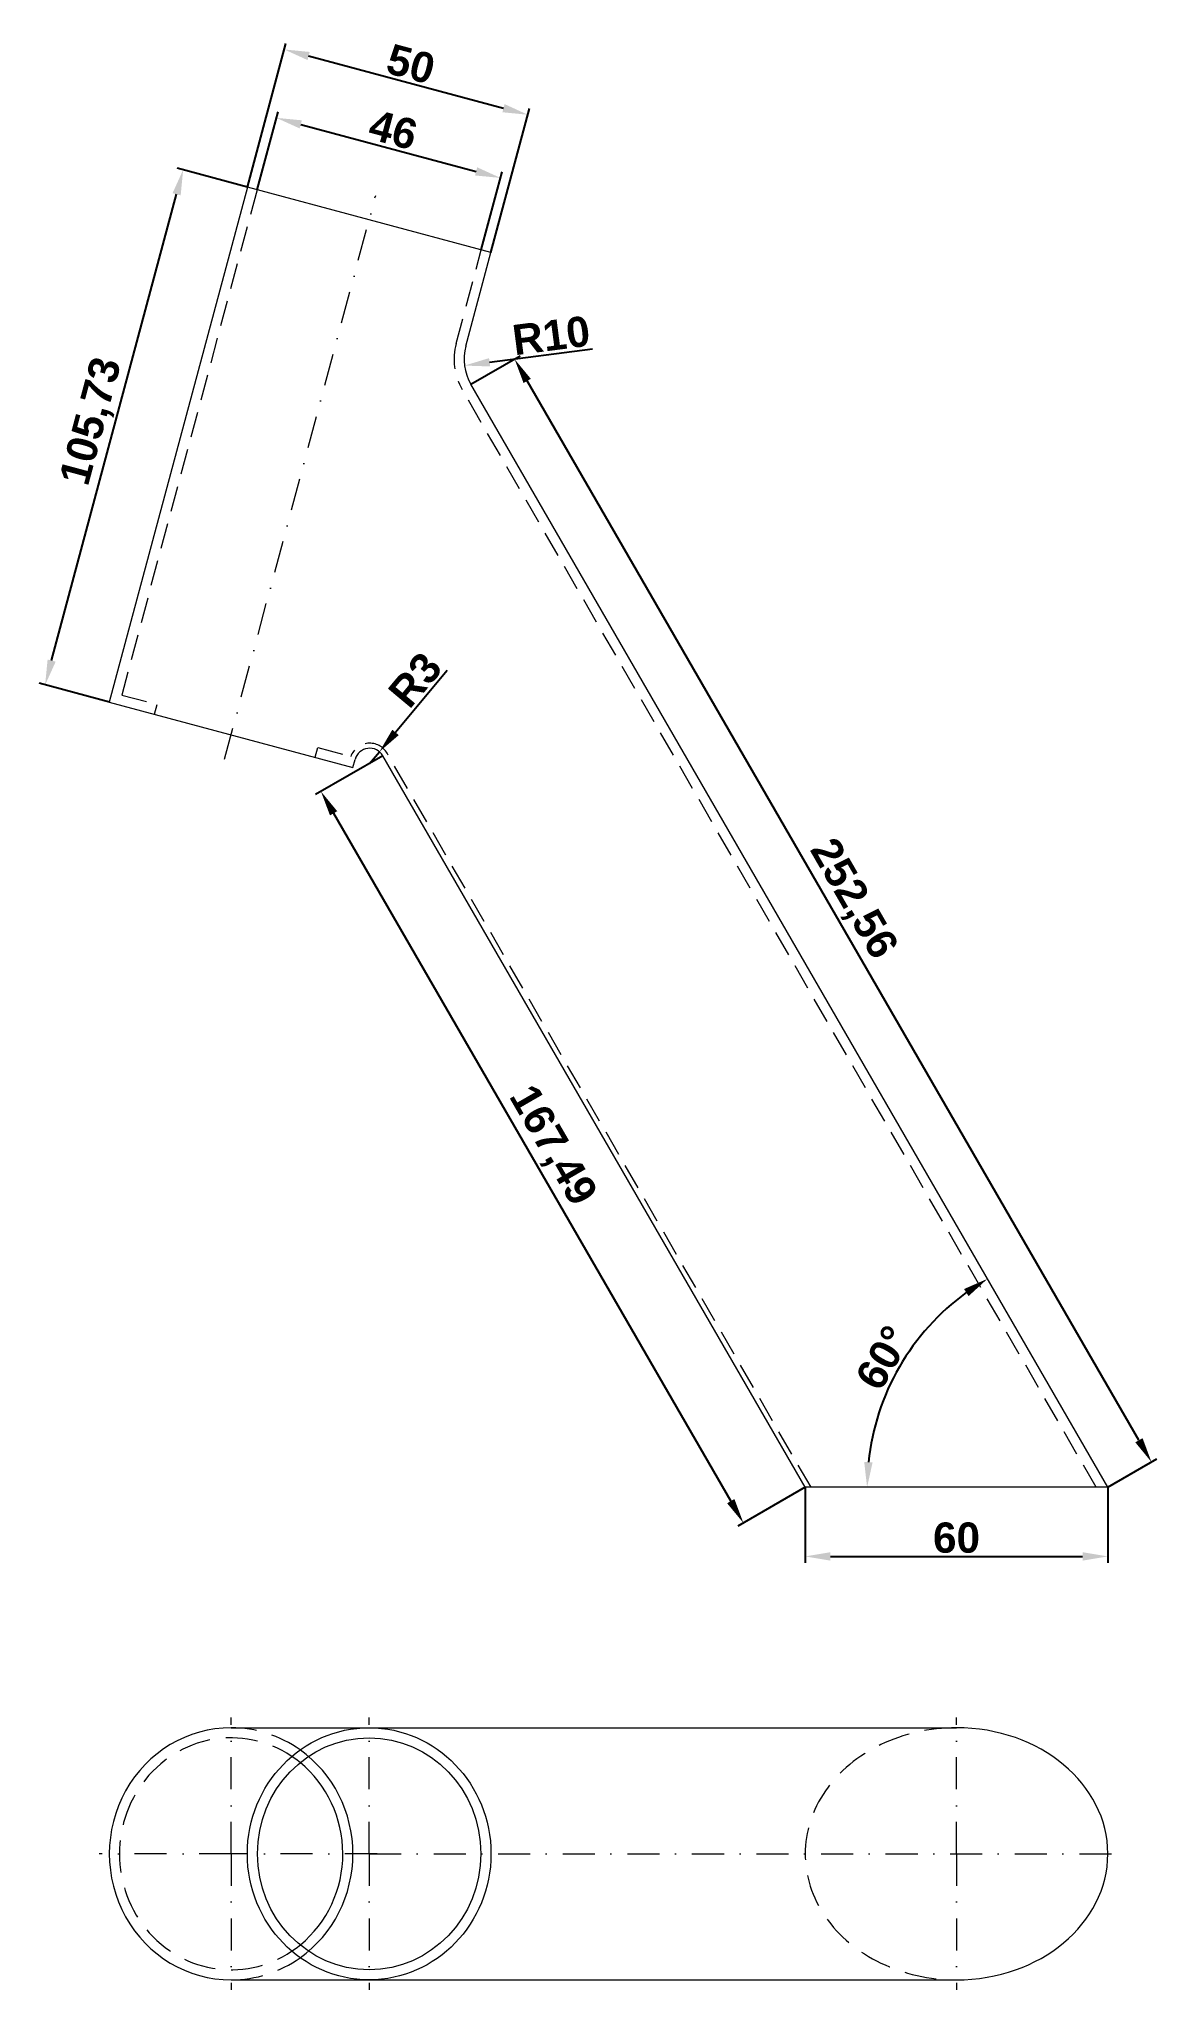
# Model space of a CAD drawing. Header units: millimetres. Extents: x 46 to 268, y 32 to 419.
import ezdxf

# ---------------------------------------------------------------- set-up
doc = ezdxf.new("R2010")
doc.units = ezdxf.units.MM
doc.linetypes.add('TRAZO_Y_PUNTO', pattern=[25.4, 12.7, -6.35, 0, -6.35])
doc.linetypes.add('TRAZOS', pattern=[19.05, 12.7, -6.35])
for name, color, linetype, lineweight in [('01_Contornos', 7, 'Continuous', 20), ('02_Ocultas', 4, 'TRAZOS', 20), ('03_Ejes', 1, 'TRAZO_Y_PUNTO', 18), ('04_Cotas', 3, 'Continuous', 18)]:
    doc.layers.add(name, color=color, linetype=linetype, lineweight=lineweight)
doc.styles.add('EstiloCota', font='arialbd.ttf', dxfattribs={"height": 6})
doc.dimstyles.new('CotasUNE', dxfattribs={"dimtxt": 10, "dimasz": 5, "dimexe": 1.25, "dimexo": 0, "dimtad": 1, "dimtxsty": 'EstiloCota', "dimcen": 2.5, "dimclrd": 256, "dimclrt": 256, "dimadec": 0, "dimazin": 0, "dimtfac": 1, "dimtmove": 0, "dimatfit": 3, "dimfxl": 1, "dimarcsym": 0})

# ---------------------------------------------------------------- blocks, each defined once
blk = doc.blocks.new('*D39')
at = {"layer": '04_Cotas', "color": 0, "lineweight": -2, "transparency": 16777216}
for p, q in [((198.28, 131.82), (198.28, 116.87)), ((258.28, 131.82), (258.28, 116.87))]:
    blk.add_line(p, q, dxfattribs=at)
at = {"layer": '04_Cotas', "lineweight": -2, "transparency": 16777216}
blk.add_line((203.28, 118.12), (253.28, 118.12), dxfattribs=at)
at = {"layer": '04_Cotas', "transparency": 16777216}
for points in [[(203.28, 118.95), (203.28, 117.29), (198.28, 118.12)], [(253.28, 118.95), (253.28, 117.29), (258.28, 118.12)]]:
    blk.add_solid(points, dxfattribs=at)
at = {"layer": 'Defpoints', "color": 0}
for p in [(198.28, 131.82), (258.28, 131.82), (258.28, 118.12)]:
    blk.add_point(p, dxfattribs=at)
at = {"layer": '04_Cotas', "transparency": 16777216, "insert": (228.28, 121.81), "char_height": 6, "attachment_point": 5, "style": 'EstiloCota'}
blk.add_mtext('60', dxfattribs=at)
blk = doc.blocks.new('*D40')
at = {"layer": '04_Cotas', "color": 0, "lineweight": -2, "transparency": 16777216}
for p, q in [((132, 350.54), (141.74, 356.17)), ((258.28, 131.82), (268.02, 137.45))]:
    blk.add_line(p, q, dxfattribs=at)
at = {"layer": '04_Cotas', "lineweight": -2, "transparency": 16777216}
blk.add_line((264.44, 141.15), (143.16, 351.21), dxfattribs=at)
at = {"layer": '04_Cotas', "transparency": 16777216}
for points in [[(143.88, 351.63), (142.44, 350.8), (140.66, 355.54)], [(265.16, 141.57), (263.72, 140.74), (266.94, 136.82)]]:
    blk.add_solid(points, dxfattribs=at)
at = {"layer": 'Defpoints', "color": 0}
for p in [(140.66, 355.54), (132, 350.54), (258.28, 131.82)]:
    blk.add_point(p, dxfattribs=at)
at = {"layer": '04_Cotas', "transparency": 16777216, "insert": (207.53, 248.34), "char_height": 6, "attachment_point": 5, "rotation": 300, "style": 'EstiloCota'}
blk.add_mtext('252,56', dxfattribs=at)
blk = doc.blocks.new('*D41')
at = {"layer": '04_Cotas', "lineweight": -2, "transparency": 16777216}
blk.add_line((156.13, 357.54), (135.7, 354.9), dxfattribs=at)
at = {"layer": '04_Cotas', "transparency": 16777216}
blk.add_solid([(135.6, 355.73), (135.81, 354.08), (130.74, 354.26)], dxfattribs=at)
at = {"layer": 'Defpoints', "color": 0}
for p in [(130.74, 354.26), (140.66, 355.54)]:
    blk.add_point(p, dxfattribs=at)
at = {"layer": '04_Cotas', "transparency": 16777216, "insert": (147.92, 360.2), "char_height": 6, "attachment_point": 5, "rotation": 7.369, "style": 'EstiloCota'}
blk.add_mtext('R10', dxfattribs=at)
blk = doc.blocks.new('*D42')
at = {"layer": '04_Cotas', "color": 0, "lineweight": -2, "transparency": 16777216}
for p, q in [((87.68, 389.65), (73.74, 393.38)), ((60.32, 287.52), (46.38, 291.25))]:
    blk.add_line(p, q, dxfattribs=at)
at = {"layer": '04_Cotas', "lineweight": -2, "transparency": 16777216}
blk.add_line((48.88, 295.76), (73.66, 388.23), dxfattribs=at)
at = {"layer": '04_Cotas', "transparency": 16777216}
for points in [[(72.85, 388.44), (74.46, 388.01), (74.95, 393.06)], [(48.08, 295.97), (49.68, 295.54), (47.59, 290.93)]]:
    blk.add_solid(points, dxfattribs=at)
at = {"layer": 'Defpoints', "color": 0}
for p in [(74.95, 393.06), (87.68, 389.65), (60.32, 287.52)]:
    blk.add_point(p, dxfattribs=at)
at = {"layer": '04_Cotas', "transparency": 16777216, "insert": (57.11, 343.11), "char_height": 6, "attachment_point": 5, "rotation": 75, "style": 'EstiloCota'}
blk.add_mtext('105,73', dxfattribs=at)
blk = doc.blocks.new('*D43')
at = {"layer": '04_Cotas', "lineweight": -2, "transparency": 16777216}
for p, q in [((127.32, 293.79), (117.06, 281.52)), ((111.93, 275.38), (113.86, 277.68))]:
    blk.add_line(p, q, dxfattribs=at)
at = {"layer": '04_Cotas', "transparency": 16777216}
blk.add_solid([(116.42, 282.05), (117.7, 280.98), (113.86, 277.68)], dxfattribs=at)
at = {"layer": 'Defpoints', "color": 0}
for p in [(111.93, 275.38), (113.86, 277.68)]:
    blk.add_point(p, dxfattribs=at)
at = {"layer": '04_Cotas', "transparency": 16777216, "insert": (120.96, 291.93), "char_height": 6, "attachment_point": 5, "rotation": 50.1164, "style": 'EstiloCota'}
blk.add_mtext('R3', dxfattribs=at)
blk = doc.blocks.new('*D44')
at = {"layer": '04_Cotas', "color": 0, "lineweight": -2, "transparency": 16777216}
for p, q in [((114.53, 276.88), (101.2, 269.18)), ((198.28, 131.82), (184.94, 124.12))]:
    blk.add_line(p, q, dxfattribs=at)
at = {"layer": '04_Cotas', "lineweight": -2, "transparency": 16777216}
blk.add_line((104.78, 265.47), (183.53, 129.08), dxfattribs=at)
at = {"layer": '04_Cotas', "transparency": 16777216}
for points in [[(105.5, 265.89), (104.06, 265.06), (102.28, 269.8)], [(184.25, 129.5), (182.8, 128.66), (186.03, 124.75)]]:
    blk.add_solid(points, dxfattribs=at)
at = {"layer": 'Defpoints', "color": 0}
for p in [(114.53, 276.88), (198.28, 131.82), (186.03, 124.75)]:
    blk.add_point(p, dxfattribs=at)
at = {"layer": '04_Cotas', "transparency": 16777216, "insert": (147.88, 199.43), "char_height": 6, "attachment_point": 5, "rotation": 300, "style": 'EstiloCota'}
blk.add_mtext('167,49', dxfattribs=at)
blk = doc.blocks.new('*D45')
at = {"layer": '04_Cotas', "color": 0, "lineweight": -2, "transparency": 16777216}
for p, q in [((87.68, 389.65), (95.32, 418.15)), ((135.98, 376.7), (143.62, 405.21))]:
    blk.add_line(p, q, dxfattribs=at)
at = {"layer": '04_Cotas', "lineweight": -2, "transparency": 16777216}
blk.add_line((99.83, 415.65), (138.46, 405.29), dxfattribs=at)
at = {"layer": '04_Cotas', "transparency": 16777216}
for points in [[(100.04, 416.45), (99.61, 414.84), (95, 416.94)], [(138.68, 406.1), (138.25, 404.49), (143.29, 404)]]:
    blk.add_solid(points, dxfattribs=at)
at = {"layer": 'Defpoints', "color": 0}
for p in [(143.29, 404), (87.68, 389.65), (135.98, 376.7)]:
    blk.add_point(p, dxfattribs=at)
at = {"layer": '04_Cotas', "transparency": 16777216, "insert": (120.1, 414.03), "char_height": 6, "attachment_point": 5, "rotation": 345, "style": 'EstiloCota'}
blk.add_mtext('50', dxfattribs=at)
blk = doc.blocks.new('*D46')
at = {"layer": '04_Cotas', "color": 0, "lineweight": -2, "transparency": 16777216}
for p, q in [((89.61, 389.13), (93.76, 404.59)), ((134.05, 377.22), (138.19, 392.68))]:
    blk.add_line(p, q, dxfattribs=at)
at = {"layer": '04_Cotas', "lineweight": -2, "transparency": 16777216}
blk.add_line((98.26, 402.09), (133.04, 392.77), dxfattribs=at)
at = {"layer": '04_Cotas', "transparency": 16777216}
for points in [[(98.48, 402.89), (98.05, 401.28), (93.43, 403.38)], [(133.25, 393.57), (132.82, 391.96), (137.87, 391.47)]]:
    blk.add_solid(points, dxfattribs=at)
at = {"layer": 'Defpoints', "color": 0}
for p in [(137.87, 391.47), (89.61, 389.13), (134.05, 377.22)]:
    blk.add_point(p, dxfattribs=at)
at = {"layer": '04_Cotas', "transparency": 16777216, "insert": (116.6, 400.99), "char_height": 6, "attachment_point": 5, "rotation": 345, "style": 'EstiloCota'}
blk.add_mtext('46', dxfattribs=at)
blk = doc.blocks.new('*D47')
at = {"layer": '04_Cotas', "lineweight": -2, "transparency": 16777216}
blk.add_arc((258.28, 131.82), 47.73, 126.0046, 173.9954, dxfattribs=at)
at = {"layer": '04_Cotas', "transparency": 16777216}
for points in [[(229.77, 171.14), (230.67, 169.74), (234.41, 173.16)], [(211.64, 136.77), (209.98, 136.86), (210.55, 131.82)]]:
    blk.add_solid(points, dxfattribs=at)
at = {"layer": 'Defpoints', "color": 0}
for p in [(132, 350.54), (221.71, 162.5), (198.28, 131.82), (258.28, 131.82), (258.28, 131.82)]:
    blk.add_point(p, dxfattribs=at)
at = {"layer": '04_Cotas', "transparency": 16777216, "insert": (213.75, 157.53), "char_height": 6, "attachment_point": 5, "rotation": 60, "style": 'EstiloCota'}
blk.add_mtext('60°', dxfattribs=at)

msp = doc.modelspace()

# ---------------------------------------------------------------- linework, layer by layer
at = {"layer": '01_Contornos'}
for p, q in [((87.682, 389.646), (60.317, 287.516)), ((135.979, 376.705), (87.682, 389.646)), ((131.002, 358.131), (135.979, 376.705)), ((258.279, 131.824), (132.001, 350.543)), ((60.317, 287.516), (108.613, 274.576)), ((108.613, 274.576), (109.036, 276.153)), ((198.279, 131.824), (114.532, 276.877)), ((258.279, 131.824), (198.279, 131.824)), ((84.465, 84.147), (228.279, 84.147)), ((84.465, 34.147), (228.279, 34.147))]:
    msp.add_line(p, q, dxfattribs=at)
for centre, radius, start, end in [((140.661, 355.543), 10, 165, 210), ((111.934, 275.377), 3, 30, 165)]:
    msp.add_arc(centre, radius, start, end, dxfattribs=at)
for centre, major_axis, ratio, start_param, end_param in [((84.465, 59.147), (0, 25), 0.9659258, 6.2831853, 9.424778), ((228.279, 59.147), (30, 0), 0.8333333, 4.712389, 7.8539816), ((84.465, 59.147), (0, 25), 0.9659258, 3.7439868, 5.6807912), ((84.465, 59.147), (0.003, -22.997), 0.9630696, 6.9524477, 8.758707)]:
    msp.add_ellipse(centre, major_axis=major_axis, ratio=ratio, start_param=start_param, end_param=end_param, dxfattribs=at)
for major_axis, ratio in [((0, 25), 0.9659258), ((0.003, -22.997), 0.9630696)]:
    msp.add_ellipse((111.831, 59.147), major_axis=major_axis, ratio=ratio, dxfattribs=at)
at = {"layer": '02_Ocultas', "ltscale": 0.4}
for p, q in [((89.614, 389.128), (62.766, 288.931)), ((129.07, 358.649), (134.047, 377.223)), ((255.969, 131.824), (130.269, 349.543)), ((62.766, 288.931), (69.769, 287.054)), ((69.252, 285.122), (69.769, 287.054)), ((101.127, 276.581), (101.645, 278.513)), ((101.645, 278.513), (108.181, 276.762)), ((199.433, 131.824), (115.398, 277.377))]:
    msp.add_line(p, q, dxfattribs=at)
for centre, radius, start, end in [((140.661, 355.543), 12, 165, 210), ((111.934, 275.377), 4, 30, 159.74484)]:
    msp.add_arc(centre, radius, start, end, dxfattribs=at)
at = {"layer": '02_Ocultas', "ltscale": 0.5}
for centre, major_axis, ratio, start_param, end_param in [((84.465, 59.147), (0.003, -22.997), 0.9630696, 2.4755217, 6.9524477), ((84.465, 59.147), (0, 25), 0.9659258, 5.6807912, 6.2831853), ((228.279, 59.147), (30, 0), 0.8333333, 1.5707963, 4.712389), ((84.465, 59.147), (0, 25), 0.9659258, 3.1415927, 3.7439868)]:
    msp.add_ellipse(centre, major_axis=major_axis, ratio=ratio, start_param=start_param, end_param=end_param, dxfattribs=at)
at = {"layer": '03_Ejes', "ltscale": 0.5}
for p, q in [((83.171, 276.216), (113.125, 388.005)), ((84.465, 59.147), (84.465, 86.147)), ((111.831, 59.147), (111.831, 86.147)), ((228.279, 59.147), (228.279, 86.147)), ((84.465, 59.147), (58.317, 59.147)), ((113.386, 59.147), (84.465, 59.147)), ((84.465, 59.147), (84.465, 32.147)), ((111.831, 59.147), (111.831, 32.147)), ((111.831, 59.147), (260.279, 59.147)), ((228.279, 59.147), (228.279, 32.147))]:
    msp.add_line(p, q, dxfattribs=at)

# ---------------------------------------------------------------- dimensions: what is measured, and where the dimension line sits
at = {"layer": '04_Cotas'}
for p1, p2, distance, picture, middle in [((87.682, 389.646), (135.979, 376.705), 28.258, '*D45', (120.099, 414.033)), ((89.614, 389.128), (134.047, 377.223), 14.754, '*D46', (116.604, 400.989)), ((60.317, 287.516), (87.682, 389.646), 13.18, '*D42', (57.109, 343.107)), ((258.279, 131.824), (132.001, 350.543), -10, '*D40', (207.53, 248.336)), ((114.532, 276.877), (198.279, 131.824), -14.149, '*D44', (147.881, 199.429))]:
    dim = msp.add_aligned_dim(p1=p1, p2=p2, distance=distance, dimstyle='CotasUNE', dxfattribs=at)
    dim.commit()
    dim.dimension.update_dxf_attribs({"geometry": picture, "text_midpoint": middle})
dim = msp.add_radius_dim(center=(140.661, 355.543), mpoint=(130.744, 354.26), dimstyle='CotasUNE', dxfattribs=at)
dim.commit()
dim.dimension.update_dxf_attribs({"geometry": '*D41', "text_midpoint": (148.396, 356.543), "dimtype": 164})
dim = msp.add_angular_dim_2l(base=(221.714, 162.505), line1=((258.279, 131.824), (198.279, 131.824)), line2=((258.279, 131.824), (132.001, 350.543)), dimstyle='CotasUNE', dxfattribs=at)
dim.commit()
dim.dimension.update_dxf_attribs({"geometry": '*D47', "text_midpoint": (213.748, 157.533)})
dim = msp.add_radius_dim(center=(111.934, 275.377), mpoint=(113.858, 277.679), dimstyle='CotasUNE', dxfattribs=at)
dim.commit()
dim.dimension.update_dxf_attribs({"geometry": '*D43', "text_midpoint": (120.963, 291.935)})
dim = msp.add_linear_dim(base=(258.279, 118.121), p1=(198.279, 131.824), p2=(258.279, 131.824), dimstyle='CotasUNE', dxfattribs=at)
dim.commit()
dim.dimension.update_dxf_attribs({"geometry": '*D39', "text_midpoint": (228.279, 121.809)})

doc.saveas('drawing.dxf')
